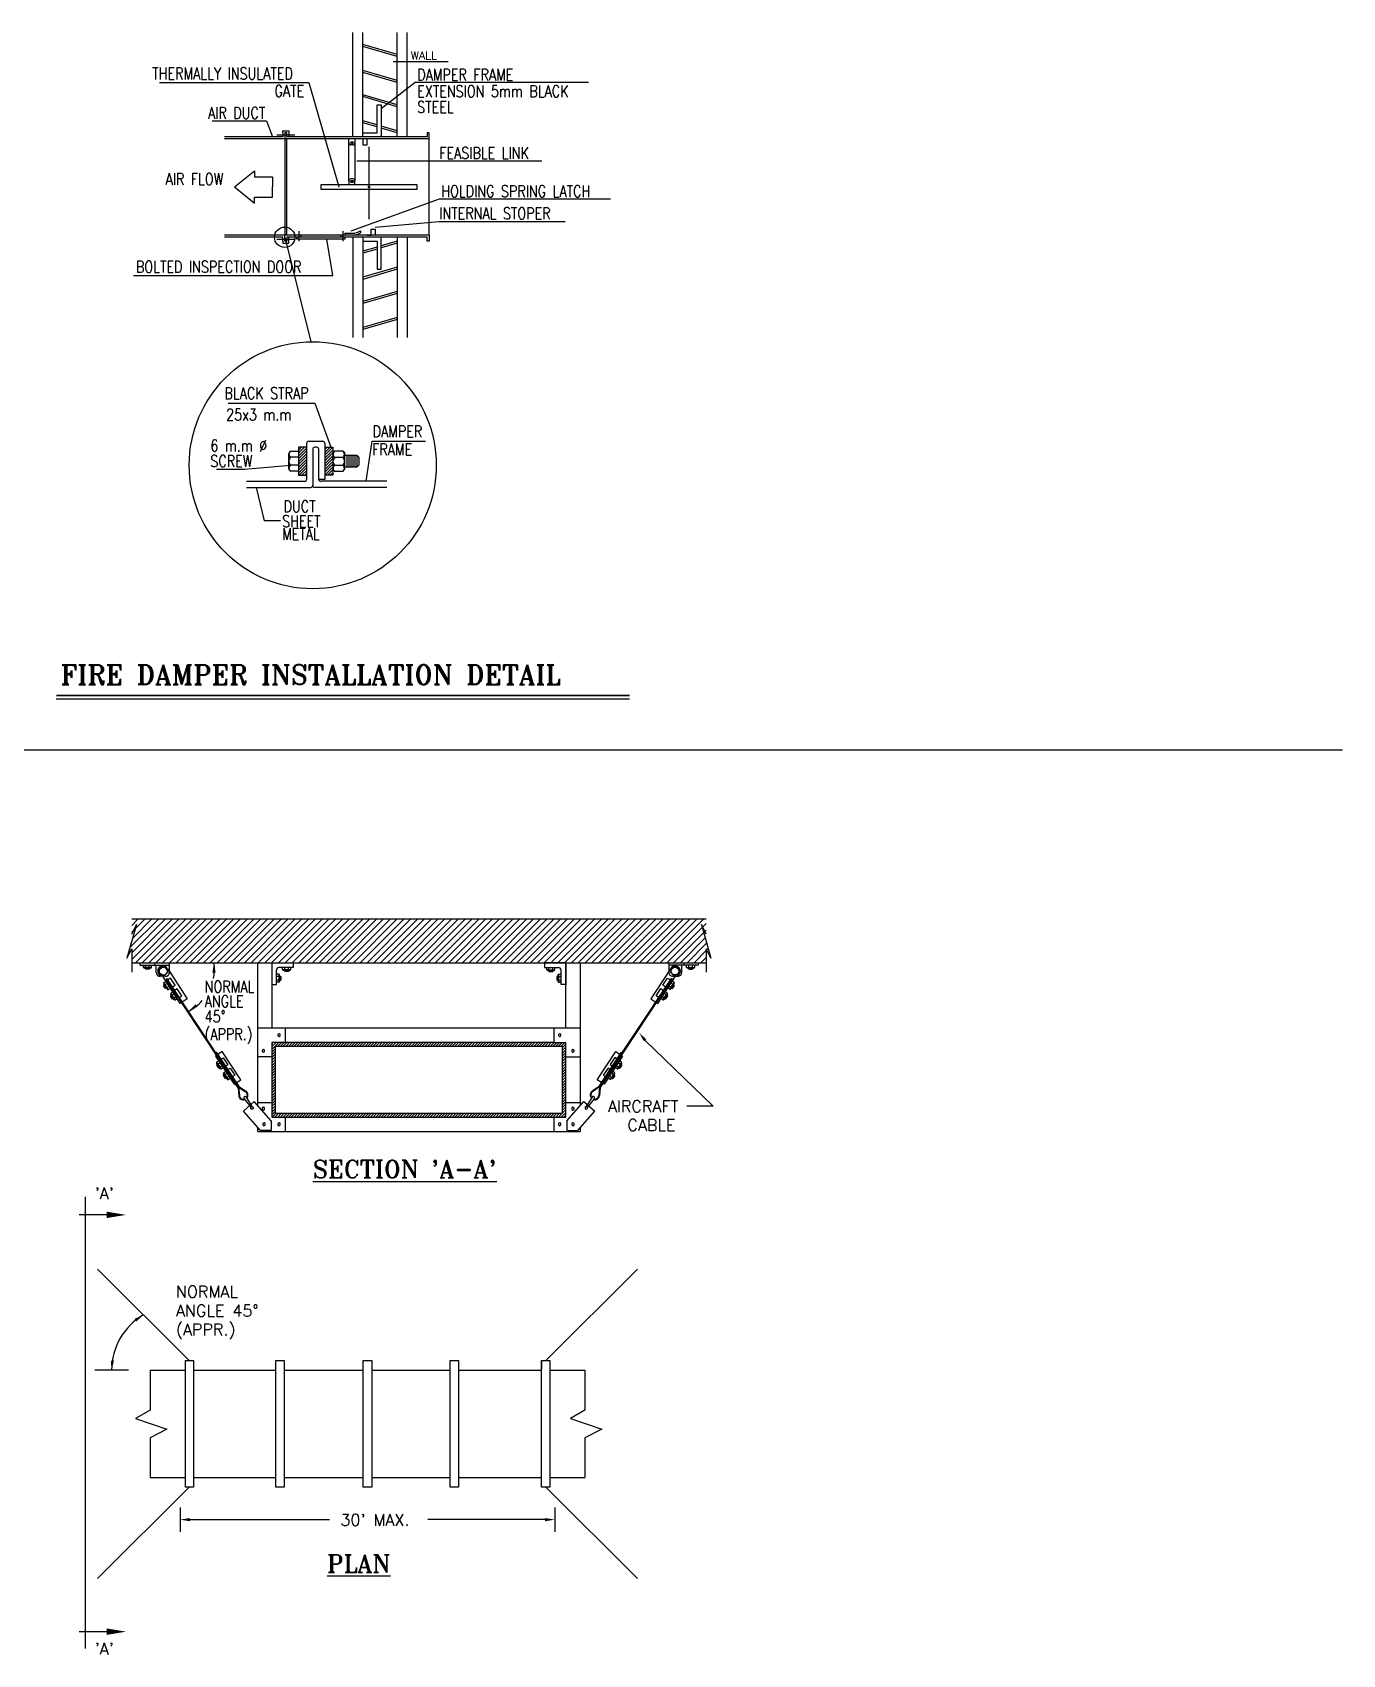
# Model space of a CAD drawing. Extents: x -251.9 to -196.2, y -340.1 to -300.7.
# Drawn here: x -213.03 to -196.2, y -322.02 to -301.19 of the extents above; entities that cross this region are included whole.
import ezdxf

# ---------------------------------------------------------------- set-up
doc = ezdxf.new("R2010")
doc.units = 0
doc.header["$LTSCALE"] = 0.5
doc.header["$MEASUREMENT"] = 0
doc.header["$PDMODE"] = 3
doc.layers.get('0').update_dxf_attribs({"color": 4, "linetype": 'CONTINUOUS'})
doc.layers.get('DEFPOINTS').update_dxf_attribs({"linetype": 'CONTINUOUS'})
for name, color, linetype in [('1', 3, 'CONTINUOUS'), ('2', 2, 'CONTINUOUS'), ('3', 3, 'CONTINUOUS'), ('4', 3, 'CONTINUOUS'), ('ELV', 3, 'CONTINUOUS'), ('HATCH', 11, 'CONTINUOUS'), ('LA-1', 2, 'CONTINUOUS'), ('LA-3', 3, 'CONTINUOUS'), ('LA-4', 10, 'CONTINUOUS'), ('LINE', 3, 'CONTINUOUS'), ('Nut', 2, 'CONTINUOUS'), ('TEXT', 2, 'CONTINUOUS'), ('TEXT1', 6, 'CONTINUOUS')]:
    doc.layers.add(name, color=color, linetype=linetype)
doc.styles.add('ROMANS', font='romans', dxfattribs={"width": 0.6})
doc.styles.add('ROMANT', font='romant.shx', dxfattribs={"width": 0.8})

# ---------------------------------------------------------------- blocks, each defined once
blk = doc.blocks.new('*X7')
at = {"color": 0}
for p, q in [((13.766, 20.801), (13.855, 20.891)), ((13.766, 20.837), (13.82, 20.891)), ((13.766, 20.872), (13.784, 20.891)), ((13.843, 20.844), (13.89, 20.891)), ((13.879, 20.844), (13.926, 20.891)), ((13.914, 20.844), (13.961, 20.891)), ((13.949, 20.844), (13.996, 20.891)), ((13.985, 20.844), (14.032, 20.891)), ((14.02, 20.844), (14.067, 20.891)), ((14.056, 20.844), (14.102, 20.891)), ((14.091, 20.844), (14.138, 20.891)), ((14.126, 20.844), (14.173, 20.891)), ((14.162, 20.844), (14.208, 20.891)), ((14.197, 20.844), (14.244, 20.891)), ((14.232, 20.844), (14.279, 20.891)), ((14.268, 20.844), (14.315, 20.891)), ((14.303, 20.844), (14.35, 20.891)), ((14.338, 20.844), (14.385, 20.891)), ((14.374, 20.844), (14.421, 20.891)), ((14.409, 20.844), (14.456, 20.891)), ((14.444, 20.844), (14.491, 20.891)), ((14.48, 20.844), (14.527, 20.891)), ((14.515, 20.844), (14.562, 20.891)), ((14.55, 20.844), (14.597, 20.891)), ((14.586, 20.844), (14.633, 20.891)), ((14.621, 20.844), (14.668, 20.891)), ((14.657, 20.844), (14.703, 20.891)), ((14.692, 20.844), (14.739, 20.891)), ((14.727, 20.844), (14.774, 20.891)), ((14.763, 20.844), (14.81, 20.891)), ((14.798, 20.844), (14.845, 20.891)), ((14.833, 20.844), (14.88, 20.891)), ((14.869, 20.844), (14.916, 20.891)), ((14.904, 20.844), (14.951, 20.891)), ((14.939, 20.844), (14.986, 20.891)), ((14.975, 20.844), (15.022, 20.891)), ((15.01, 20.844), (15.057, 20.891)), ((15.045, 20.844), (15.092, 20.891)), ((15.081, 20.844), (15.128, 20.891)), ((15.116, 20.844), (15.163, 20.891)), ((15.152, 20.844), (15.198, 20.891)), ((15.187, 20.844), (15.234, 20.891)), ((15.222, 20.844), (15.269, 20.891)), ((15.258, 20.844), (15.304, 20.891)), ((15.293, 20.844), (15.34, 20.891)), ((15.328, 20.844), (15.375, 20.891)), ((15.364, 20.844), (15.411, 20.891)), ((15.399, 20.844), (15.446, 20.891)), ((15.434, 20.844), (15.481, 20.891)), ((15.47, 20.844), (15.517, 20.891)), ((15.505, 20.844), (15.552, 20.891)), ((15.54, 20.844), (15.587, 20.891)), ((15.576, 20.844), (15.623, 20.891)), ((15.611, 20.844), (15.658, 20.891)), ((15.647, 20.844), (15.693, 20.891)), ((15.682, 20.844), (15.729, 20.891)), ((15.717, 20.844), (15.764, 20.891)), ((15.753, 20.844), (15.799, 20.891)), ((15.788, 20.844), (15.835, 20.891)), ((15.823, 20.844), (15.87, 20.891)), ((15.859, 20.844), (15.906, 20.891)), ((15.894, 20.844), (15.941, 20.891)), ((15.929, 20.844), (15.976, 20.891)), ((15.965, 20.844), (16.012, 20.891)), ((16, 20.844), (16.047, 20.891)), ((16.035, 20.844), (16.082, 20.891)), ((16.071, 20.844), (16.118, 20.891)), ((16.106, 20.844), (16.153, 20.891)), ((16.141, 20.844), (16.188, 20.891)), ((16.177, 20.844), (16.224, 20.891)), ((16.212, 20.844), (16.259, 20.891)), ((16.248, 20.844), (16.294, 20.891)), ((16.283, 20.844), (16.33, 20.891)), ((16.318, 20.844), (16.365, 20.891)), ((16.354, 20.844), (16.4, 20.891)), ((16.389, 20.844), (16.436, 20.891)), ((16.424, 20.844), (16.471, 20.891)), ((16.46, 20.844), (16.507, 20.891)), ((16.495, 20.844), (16.542, 20.891)), ((16.53, 20.844), (16.577, 20.891)), ((16.566, 20.844), (16.613, 20.891)), ((16.601, 20.844), (16.648, 20.891)), ((16.636, 20.844), (16.683, 20.891)), ((16.672, 20.844), (16.719, 20.891)), ((16.707, 20.844), (16.754, 20.891)), ((16.743, 20.844), (16.789, 20.891)), ((16.778, 20.844), (16.825, 20.891)), ((16.813, 20.844), (16.86, 20.891)), ((16.849, 20.844), (16.895, 20.891)), ((16.884, 20.844), (16.931, 20.891)), ((16.919, 20.844), (16.966, 20.891)), ((16.955, 20.844), (17.002, 20.891)), ((16.99, 20.844), (17.037, 20.891)), ((17.025, 20.844), (17.072, 20.891)), ((17.061, 20.844), (17.108, 20.891)), ((17.096, 20.844), (17.143, 20.891)), ((17.131, 20.844), (17.178, 20.891)), ((17.167, 20.844), (17.214, 20.891)), ((17.202, 20.844), (17.249, 20.891)), ((17.238, 20.844), (17.284, 20.891)), ((17.273, 20.844), (17.32, 20.891)), ((17.308, 20.844), (17.355, 20.891)), ((17.344, 20.844), (17.39, 20.891)), ((17.379, 20.844), (17.426, 20.891)), ((17.414, 20.844), (17.461, 20.891)), ((17.45, 20.844), (17.497, 20.891)), ((17.485, 20.844), (17.532, 20.891)), ((17.52, 20.844), (17.567, 20.891)), ((17.531, 20.819), (17.578, 20.866)), ((17.531, 20.784), (17.578, 20.831)), ((13.766, 20.766), (13.812, 20.813)), ((13.766, 20.731), (13.812, 20.778)), ((13.766, 20.695), (13.812, 20.742)), ((13.766, 20.66), (13.812, 20.707)), ((13.766, 20.625), (13.812, 20.671)), ((13.766, 20.589), (13.812, 20.636)), ((17.531, 20.749), (17.578, 20.795)), ((17.531, 20.713), (17.578, 20.76)), ((17.531, 20.678), (17.578, 20.725)), ((17.531, 20.643), (17.578, 20.689)), ((17.531, 20.607), (17.578, 20.654)), ((13.766, 20.554), (13.812, 20.601)), ((13.766, 20.518), (13.812, 20.565)), ((13.766, 20.483), (13.812, 20.53)), ((13.766, 20.448), (13.812, 20.495)), ((13.766, 20.412), (13.812, 20.459)), ((13.766, 20.377), (13.812, 20.424)), ((17.531, 20.572), (17.578, 20.619)), ((17.531, 20.536), (17.578, 20.583)), ((17.531, 20.501), (17.578, 20.548)), ((17.531, 20.466), (17.578, 20.513)), ((17.531, 20.43), (17.578, 20.477)), ((17.531, 20.395), (17.578, 20.442)), ((13.766, 20.342), (13.812, 20.389)), ((13.766, 20.306), (13.812, 20.353)), ((13.766, 20.271), (13.812, 20.318)), ((13.766, 20.236), (13.812, 20.283)), ((13.766, 20.2), (13.812, 20.247)), ((13.766, 20.165), (13.812, 20.212)), ((17.531, 20.36), (17.578, 20.407)), ((17.531, 20.324), (17.578, 20.371)), ((17.531, 20.289), (17.578, 20.336)), ((17.531, 20.254), (17.578, 20.3)), ((17.531, 20.218), (17.578, 20.265)), ((17.531, 20.183), (17.578, 20.23)), ((13.766, 20.13), (13.812, 20.176)), ((13.766, 20.094), (13.812, 20.141)), ((13.766, 20.059), (13.812, 20.106)), ((13.766, 20.024), (13.812, 20.07)), ((13.766, 19.988), (13.812, 20.035)), ((13.766, 19.953), (13.812, 20)), ((17.531, 20.148), (17.578, 20.194)), ((17.531, 20.112), (17.578, 20.159)), ((17.531, 20.077), (17.578, 20.124)), ((17.531, 20.041), (17.578, 20.088)), ((17.531, 20.006), (17.578, 20.053)), ((17.531, 19.971), (17.578, 20.018)), ((13.77, 19.922), (13.817, 19.969)), ((13.805, 19.922), (13.852, 19.969)), ((13.841, 19.922), (13.888, 19.969)), ((13.876, 19.922), (13.923, 19.969)), ((13.911, 19.922), (13.958, 19.969)), ((13.947, 19.922), (13.994, 19.969)), ((13.982, 19.922), (14.029, 19.969)), ((14.018, 19.922), (14.064, 19.969)), ((14.053, 19.922), (14.1, 19.969)), ((14.088, 19.922), (14.135, 19.969)), ((14.124, 19.922), (14.17, 19.969)), ((14.159, 19.922), (14.206, 19.969)), ((14.194, 19.922), (14.241, 19.969)), ((14.23, 19.922), (14.277, 19.969)), ((14.265, 19.922), (14.312, 19.969)), ((14.3, 19.922), (14.347, 19.969)), ((14.336, 19.922), (14.383, 19.969)), ((14.371, 19.922), (14.418, 19.969)), ((14.406, 19.922), (14.453, 19.969)), ((14.442, 19.922), (14.489, 19.969)), ((14.477, 19.922), (14.524, 19.969)), ((14.513, 19.922), (14.559, 19.969)), ((14.548, 19.922), (14.595, 19.969)), ((14.583, 19.922), (14.63, 19.969)), ((14.619, 19.922), (14.665, 19.969)), ((14.654, 19.922), (14.701, 19.969)), ((14.689, 19.922), (14.736, 19.969)), ((14.725, 19.922), (14.772, 19.969)), ((14.76, 19.922), (14.807, 19.969)), ((14.795, 19.922), (14.842, 19.969)), ((14.831, 19.922), (14.878, 19.969)), ((14.866, 19.922), (14.913, 19.969)), ((14.901, 19.922), (14.948, 19.969)), ((14.937, 19.922), (14.984, 19.969)), ((14.972, 19.922), (15.019, 19.969)), ((15.007, 19.922), (15.054, 19.969)), ((15.043, 19.922), (15.09, 19.969)), ((15.078, 19.922), (15.125, 19.969)), ((15.114, 19.922), (15.16, 19.969)), ((15.149, 19.922), (15.196, 19.969)), ((15.184, 19.922), (15.231, 19.969)), ((15.22, 19.922), (15.266, 19.969)), ((15.255, 19.922), (15.302, 19.969)), ((15.29, 19.922), (15.337, 19.969)), ((15.326, 19.922), (15.373, 19.969)), ((15.361, 19.922), (15.408, 19.969)), ((15.396, 19.922), (15.443, 19.969)), ((15.432, 19.922), (15.479, 19.969)), ((15.467, 19.922), (15.514, 19.969)), ((15.502, 19.922), (15.549, 19.969)), ((15.538, 19.922), (15.585, 19.969)), ((15.573, 19.922), (15.62, 19.969)), ((15.609, 19.922), (15.655, 19.969)), ((15.644, 19.922), (15.691, 19.969)), ((15.679, 19.922), (15.726, 19.969)), ((15.715, 19.922), (15.761, 19.969)), ((15.75, 19.922), (15.797, 19.969)), ((15.785, 19.922), (15.832, 19.969)), ((15.821, 19.922), (15.868, 19.969)), ((15.856, 19.922), (15.903, 19.969)), ((15.891, 19.922), (15.938, 19.969)), ((15.927, 19.922), (15.974, 19.969)), ((15.962, 19.922), (16.009, 19.969)), ((15.997, 19.922), (16.044, 19.969)), ((16.033, 19.922), (16.08, 19.969)), ((16.068, 19.922), (16.115, 19.969)), ((16.103, 19.922), (16.15, 19.969)), ((16.139, 19.922), (16.186, 19.969)), ((16.174, 19.922), (16.221, 19.969)), ((16.21, 19.922), (16.256, 19.969)), ((16.245, 19.922), (16.292, 19.969)), ((16.28, 19.922), (16.327, 19.969)), ((16.316, 19.922), (16.363, 19.969)), ((16.351, 19.922), (16.398, 19.969)), ((16.386, 19.922), (16.433, 19.969)), ((16.422, 19.922), (16.469, 19.969)), ((16.457, 19.922), (16.504, 19.969)), ((16.492, 19.922), (16.539, 19.969)), ((16.528, 19.922), (16.575, 19.969)), ((16.563, 19.922), (16.61, 19.969)), ((16.598, 19.922), (16.645, 19.969)), ((16.634, 19.922), (16.681, 19.969)), ((16.669, 19.922), (16.716, 19.969)), ((16.705, 19.922), (16.751, 19.969)), ((16.74, 19.922), (16.787, 19.969)), ((16.775, 19.922), (16.822, 19.969)), ((16.811, 19.922), (16.857, 19.969)), ((16.846, 19.922), (16.893, 19.969)), ((16.881, 19.922), (16.928, 19.969)), ((16.917, 19.922), (16.964, 19.969)), ((16.952, 19.922), (16.999, 19.969)), ((16.987, 19.922), (17.034, 19.969)), ((17.023, 19.922), (17.07, 19.969)), ((17.058, 19.922), (17.105, 19.969)), ((17.093, 19.922), (17.14, 19.969)), ((17.129, 19.922), (17.176, 19.969)), ((17.164, 19.922), (17.211, 19.969)), ((17.2, 19.922), (17.246, 19.969)), ((17.235, 19.922), (17.282, 19.969)), ((17.27, 19.922), (17.317, 19.969)), ((17.306, 19.922), (17.352, 19.969)), ((17.341, 19.922), (17.388, 19.969)), ((17.376, 19.922), (17.423, 19.969)), ((17.412, 19.922), (17.459, 19.969)), ((17.447, 19.922), (17.494, 19.969)), ((17.482, 19.922), (17.529, 19.969)), ((17.518, 19.922), (17.578, 19.982)), ((17.553, 19.922), (17.578, 19.947))]:
    blk.add_line(p, q, dxfattribs=at)
blk = doc.blocks.new('*X6')
at = {"color": 0}
for p, q in [((169, 142.13), (171.87, 145)), ((169, 143.54), (170.46, 145)), ((169, 144.96), (169.04, 145)), ((169, 140.72), (173, 144.72)), ((169, 139.3), (173, 143.3)), ((169, 137.89), (173, 141.89)), ((169, 136.47), (173, 140.47)), ((169, 135.06), (173, 139.06)), ((169, 133.64), (173, 137.64)), ((182, 143.82), (183.18, 145)), ((182, 142.4), (184.6, 145)), ((182, 140.99), (186, 144.99)), ((182, 139.57), (186, 143.57)), ((182, 138.16), (186, 142.16)), ((182, 136.75), (186, 140.75)), ((182, 135.33), (186, 139.33)), ((182, 133.92), (186, 137.92)), ((169, 132.23), (173, 136.23)), ((169.18, 131), (173, 134.82)), ((170.6, 131), (173, 133.4)), ((172.01, 131), (173, 131.99)), ((182, 132.5), (186, 136.5)), ((182, 131.09), (186, 135.09)), ((183.33, 131), (186, 133.67)), ((184.74, 131), (186, 132.26))]:
    blk.add_line(p, q, dxfattribs=at)

msp = doc.modelspace()

# ---------------------------------------------------------------- linework, layer by layer
at = {"layer": '1'}
for p, q in [((-211.691, -312.645), (-211.814, -313.078)), ((-211.753, -312.769), (-211.691, -312.645)), ((-204.377, -312.769), (-204.438, -312.645)), ((-204.438, -312.645), (-204.315, -313.078)), ((-211.814, -313.078), (-211.753, -312.954)), ((-211.753, -312.954), (-211.753, -313.255)), ((-204.377, -312.954), (-204.377, -313.255)), ((-204.315, -313.078), (-204.377, -312.954)), ((-211.647, -313.136), (-211.647, -313.167)), ((-211.647, -313.167), (-211.27, -313.167)), ((-211.603, -313.195), (-211.603, -313.167)), ((-211.499, -313.195), (-211.603, -313.195)), ((-211.513, -313.205), (-211.589, -313.205)), ((-211.575, -313.195), (-211.575, -313.167)), ((-211.575, -313.206), (-211.575, -313.219)), ((-211.528, -313.219), (-211.575, -313.219)), ((-211.528, -313.195), (-211.528, -313.167)), ((-211.528, -313.206), (-211.528, -313.219)), ((-211.499, -313.195), (-211.499, -313.167)), ((-211.462, -313.136), (-211.462, -313.167)), ((-211.437, -313.26), (-211.437, -313.167)), ((-211.365, -313.185), (-211.407, -313.23)), ((-211.387, -313.289), (-211.407, -313.231)), ((-211.365, -313.185), (-211.31, -313.197)), ((-211.31, -313.197), (-211.29, -313.255)), ((-211.291, -313.215), (-211.041, -313.6)), ((-211.27, -313.136), (-211.27, -313.26)), ((-209.953, -313.135), (-209.68, -313.135)), ((-209.894, -313.414), (-209.894, -313.228)), ((-209.68, -313.197), (-209.863, -313.197)), ((-209.815, -313.225), (-209.815, -313.197)), ((-209.711, -313.225), (-209.815, -313.225)), ((-209.725, -313.235), (-209.801, -313.235)), ((-209.787, -313.225), (-209.787, -313.197)), ((-209.787, -313.236), (-209.787, -313.249)), ((-209.739, -313.249), (-209.787, -313.249)), ((-209.739, -313.225), (-209.739, -313.197)), ((-209.739, -313.236), (-209.739, -313.249)), ((-209.711, -313.225), (-209.711, -313.197)), ((-209.68, -313.135), (-209.68, -313.197)), ((-211.387, -313.289), (-211.332, -313.301)), ((-211.319, -313.309), (-211.387, -313.309)), ((-211.129, -313.657), (-211.355, -313.308)), ((-211.332, -313.419), (-211.344, -313.427)), ((-211.318, -313.467), (-211.344, -313.427)), ((-211.339, -313.39), (-211.313, -313.373)), ((-211.283, -313.478), (-211.339, -313.39)), ((-211.298, -313.471), (-211.339, -313.407)), ((-211.332, -313.301), (-211.29, -313.256)), ((-211.324, -313.414), (-211.297, -313.397)), ((-211.304, -313.339), (-211.312, -313.344)), ((-211.298, -313.454), (-211.272, -313.437)), ((-211.284, -313.388), (-211.296, -313.396)), ((-211.254, -313.333), (-211.292, -313.357)), ((-211.258, -313.428), (-211.27, -313.436)), ((-211.195, -313.424), (-211.254, -313.333)), ((-211.232, -313.448), (-211.195, -313.424)), ((-209.953, -313.414), (-209.894, -313.414)), ((-209.863, -313.282), (-209.892, -313.282)), ((-209.863, -313.31), (-209.892, -313.31)), ((-209.863, -313.357), (-209.892, -313.357)), ((-209.863, -313.386), (-209.892, -313.386)), ((-209.863, -313.282), (-209.863, -313.386)), ((-209.854, -313.296), (-209.854, -313.372)), ((-209.853, -313.31), (-209.84, -313.31)), ((-209.853, -313.357), (-209.84, -313.357)), ((-209.84, -313.31), (-209.84, -313.357)), ((-211.306, -313.459), (-211.318, -313.467)), ((-211.283, -313.478), (-211.256, -313.46)), ((-211.244, -313.554), (-211.256, -313.562)), ((-211.23, -313.602), (-211.256, -313.562)), ((-211.252, -313.525), (-211.225, -313.508)), ((-211.195, -313.613), (-211.252, -313.525)), ((-211.211, -313.606), (-211.252, -313.542)), ((-211.236, -313.549), (-211.21, -313.532)), ((-211.218, -313.594), (-211.23, -313.602)), ((-211.21, -313.589), (-211.184, -313.572)), ((-211.194, -313.522), (-211.208, -313.531)), ((-211.167, -313.468), (-211.203, -313.491)), ((-211.195, -313.613), (-211.169, -313.595)), ((-211.171, -313.563), (-211.183, -313.571)), ((-211.108, -313.559), (-211.167, -313.468)), ((-211.143, -313.582), (-211.108, -313.559)), ((-211.041, -313.6), (-211.129, -313.657)), ((-210.59, -314.276), (-210.677, -314.334)), ((-210.671, -314.291), (-210.663, -314.285)), ((-210.351, -314.638), (-210.59, -314.276)), ((-210.677, -314.334), (-210.437, -314.695)), ((-210.654, -314.441), (-210.666, -314.449)), ((-210.666, -314.449), (-210.64, -314.489)), ((-210.662, -314.412), (-210.636, -314.395)), ((-210.662, -314.412), (-210.605, -314.499)), ((-210.662, -314.429), (-210.621, -314.493)), ((-210.647, -314.436), (-210.62, -314.419)), ((-210.628, -314.481), (-210.64, -314.489)), ((-210.62, -314.476), (-210.594, -314.458)), ((-210.607, -314.41), (-210.619, -314.418)), ((-210.606, -314.372), (-210.578, -314.354)), ((-210.605, -314.499), (-210.579, -314.482)), ((-210.581, -314.449), (-210.593, -314.457)), ((-210.578, -314.354), (-210.518, -314.445)), ((-210.518, -314.445), (-210.546, -314.463)), ((-210.517, -314.506), (-210.489, -314.488)), ((-210.489, -314.488), (-210.429, -314.579)), ((-210.566, -314.575), (-210.578, -314.583)), ((-210.578, -314.583), (-210.551, -314.623)), ((-210.574, -314.564), (-210.532, -314.627)), ((-210.573, -314.547), (-210.547, -314.529)), ((-210.573, -314.547), (-210.516, -314.633)), ((-210.558, -314.57), (-210.532, -314.553)), ((-210.54, -314.615), (-210.551, -314.623)), ((-210.532, -314.61), (-210.505, -314.592)), ((-210.518, -314.544), (-210.53, -314.552)), ((-210.516, -314.633), (-210.49, -314.616)), ((-210.492, -314.584), (-210.504, -314.591)), ((-210.429, -314.579), (-210.457, -314.597)), ((-210.437, -314.695), (-210.351, -314.638))]:
    msp.add_line(p, q, dxfattribs=at)
at = {"layer": '1', "color": 3}
for p, q in [((-210.387, -314.74), (-211.312, -313.344)), ((-210.38, -314.731), (-211.303, -313.338)), ((-205.745, -314.73), (-204.823, -313.337)), ((-205.739, -314.739), (-204.814, -313.343)), ((-210.37, -314.729), (-210.663, -314.285))]:
    msp.add_line(p, q, dxfattribs=at)
at = {"layer": '1'}
msp.add_circle((-211.348, -313.243), 0.0497, dxfattribs=at)
for centre, radius, start, end in [((-211.589, -313.189), 0.0154, 202.6199, 337.3801), ((-211.551, -313.17), 0.0343, 226.3972, 313.6028), ((-211.513, -313.189), 0.0154, 202.6199, 337.3801), ((-211.352, -313.242), 0.0663, 23.8452, 267.2177), ((-209.863, -313.228), 0.0309, 90, 180), ((-209.801, -313.219), 0.0154, 202.6199, 337.3801), ((-209.763, -313.2), 0.0343, 226.3972, 313.6028), ((-209.725, -313.219), 0.0154, 202.6199, 337.3801), ((-211.387, -313.26), 0.0495, 180, 270), ((-211.326, -313.399), 0.0154, 145.5724, 280.3327), ((-211.29, -313.42), 0.0343, 169.3497, 256.5554), ((-211.319, -313.26), 0.0495, 270, 0), ((-211.285, -313.462), 0.0154, 145.5724, 280.3327), ((-209.869, -313.296), 0.0154, 292.6199, 67.3801), ((-209.888, -313.334), 0.0343, 316.3972, 43.6028), ((-209.869, -313.372), 0.0154, 292.6199, 67.3801), ((-211.239, -313.534), 0.0154, 145.5724, 280.3327), ((-211.202, -313.555), 0.0343, 169.3497, 256.5554), ((-211.198, -313.597), 0.0154, 145.5724, 280.3327), ((-210.649, -314.421), 0.0154, 146.1055, 280.8657), ((-210.613, -314.442), 0.0343, 169.8828, 257.0884), ((-210.608, -314.484), 0.0154, 146.1055, 280.8657), ((-210.561, -314.555), 0.0154, 146.1055, 280.8657), ((-210.524, -314.576), 0.0343, 169.8828, 257.0884), ((-210.519, -314.618), 0.0154, 146.1055, 280.8657)]:
    msp.add_arc(centre, radius, start, end, dxfattribs=at)
at = {"layer": '2', "color": 4, "linetype": 'Continuous'}
for p, q in [((-208.396, -301.562), (-207.688, -301.562)), ((-211.394, -301.834), (-209.479, -301.834)), ((-209.479, -301.834), (-209.092, -303.174)), ((-208.113, -301.834), (-208.551, -302.169)), ((-205.887, -301.834), (-208.113, -301.834)), ((-210.718, -302.324), (-210.02, -302.324)), ((-210.02, -302.324), (-209.943, -302.53)), ((-208.86, -302.839), (-206.488, -302.839)), ((-207.804, -303.329), (-208.938, -303.741)), ((-205.606, -303.329), (-207.804, -303.329)), ((-208.628, -303.69), (-207.804, -303.617)), ((-207.804, -303.617), (-206.187, -303.617)), ((-209.17, -304.312), (-209.247, -303.844)), ((-211.729, -304.312), (-209.17, -304.312))]:
    msp.add_line(p, q, dxfattribs=at)
at = {"layer": '3'}
for p, q in [((-211.753, -312.571), (-204.377, -312.571)), ((-211.753, -313.134), (-204.377, -313.134)), ((-210.387, -314.74), (-210.378, -314.84)), ((-210.38, -314.731), (-210.291, -314.792)), ((-210.38, -314.731), (-210.37, -314.839)), ((-210.37, -314.729), (-210.286, -314.785)), ((-205.756, -314.728), (-205.84, -314.784)), ((-205.745, -314.73), (-205.835, -314.791)), ((-205.746, -314.73), (-205.755, -314.838)), ((-205.739, -314.739), (-205.748, -314.838))]:
    msp.add_line(p, q, dxfattribs=at)
for centre, radius, start, end in [((-210.319, -314.834), 0.0513, 185.1349, 283.7253), ((-210.319, -314.834), 0.0513, 320.8026, 55.8002), ((-210.319, -314.834), 0.059, 318.2253, 55.8002), ((-205.806, -314.833), 0.059, 124.1998, 221.7747), ((-205.806, -314.833), 0.0513, 124.1998, 219.1974), ((-205.806, -314.833), 0.0513, 256.2747, 354.8651)]:
    msp.add_arc(centre, radius, start, end, dxfattribs=at)
at = {"layer": '4'}
for p, q in [((-206.454, -313.135), (-206.454, -313.197)), ((-206.178, -313.135), (-206.454, -313.135)), ((-206.454, -313.197), (-206.271, -313.197)), ((-206.423, -313.225), (-206.423, -313.197)), ((-206.423, -313.225), (-206.319, -313.225)), ((-206.409, -313.235), (-206.333, -313.235)), ((-206.395, -313.225), (-206.395, -313.197)), ((-206.395, -313.236), (-206.395, -313.249)), ((-206.395, -313.249), (-206.347, -313.249)), ((-206.347, -313.225), (-206.347, -313.197)), ((-206.347, -313.236), (-206.347, -313.249)), ((-206.319, -313.225), (-206.319, -313.197)), ((-206.24, -313.414), (-206.24, -313.228)), ((-206.178, -313.135), (-206.178, -313.414)), ((-204.835, -313.214), (-205.085, -313.599)), ((-204.856, -313.134), (-204.856, -313.259)), ((-204.479, -313.166), (-204.856, -313.166)), ((-204.816, -313.196), (-204.836, -313.254)), ((-204.761, -313.184), (-204.816, -313.196)), ((-204.761, -313.184), (-204.719, -313.229)), ((-204.738, -313.288), (-204.718, -313.23)), ((-204.689, -313.259), (-204.689, -313.166)), ((-204.664, -313.134), (-204.664, -313.166)), ((-204.627, -313.194), (-204.627, -313.166)), ((-204.627, -313.194), (-204.523, -313.194)), ((-204.613, -313.203), (-204.537, -313.203)), ((-204.598, -313.194), (-204.598, -313.166)), ((-204.598, -313.204), (-204.598, -313.218)), ((-204.598, -313.218), (-204.551, -313.218)), ((-204.551, -313.194), (-204.551, -313.166)), ((-204.551, -313.204), (-204.551, -313.218)), ((-204.523, -313.194), (-204.523, -313.166)), ((-204.479, -313.134), (-204.479, -313.166)), ((-206.281, -313.31), (-206.294, -313.31)), ((-206.294, -313.31), (-206.294, -313.357)), ((-206.281, -313.357), (-206.294, -313.357)), ((-206.28, -313.296), (-206.28, -313.372)), ((-206.271, -313.282), (-206.271, -313.386)), ((-206.271, -313.282), (-206.242, -313.282)), ((-206.271, -313.31), (-206.242, -313.31)), ((-206.271, -313.357), (-206.242, -313.357)), ((-206.271, -313.386), (-206.242, -313.386)), ((-206.178, -313.414), (-206.24, -313.414)), ((-204.997, -313.656), (-204.771, -313.307)), ((-204.931, -313.423), (-204.871, -313.331)), ((-204.893, -313.447), (-204.931, -313.423)), ((-204.871, -313.331), (-204.834, -313.356)), ((-204.868, -313.427), (-204.856, -313.435)), ((-204.828, -313.453), (-204.854, -313.435)), ((-204.843, -313.476), (-204.787, -313.389)), ((-204.842, -313.387), (-204.83, -313.395)), ((-204.794, -313.3), (-204.836, -313.255)), ((-204.802, -313.413), (-204.829, -313.396)), ((-204.828, -313.47), (-204.787, -313.406)), ((-204.822, -313.338), (-204.814, -313.343)), ((-204.82, -313.458), (-204.808, -313.465)), ((-204.787, -313.389), (-204.813, -313.372)), ((-204.808, -313.465), (-204.782, -313.426)), ((-204.807, -313.308), (-204.738, -313.308)), ((-204.738, -313.288), (-204.794, -313.3)), ((-204.794, -313.418), (-204.782, -313.426)), ((-205.085, -313.599), (-204.997, -313.656)), ((-205.018, -313.558), (-204.959, -313.466)), ((-204.983, -313.581), (-205.018, -313.558)), ((-204.959, -313.466), (-204.923, -313.49)), ((-204.931, -313.611), (-204.957, -313.594)), ((-204.955, -313.562), (-204.943, -313.57)), ((-204.915, -313.588), (-204.942, -313.57)), ((-204.932, -313.521), (-204.918, -313.53)), ((-204.931, -313.611), (-204.874, -313.524)), ((-204.89, -313.548), (-204.916, -313.531)), ((-204.915, -313.605), (-204.874, -313.541)), ((-204.908, -313.593), (-204.896, -313.6)), ((-204.874, -313.524), (-204.901, -313.507)), ((-204.896, -313.6), (-204.87, -313.561)), ((-204.882, -313.553), (-204.87, -313.561)), ((-204.843, -313.476), (-204.87, -313.459)), ((-205.775, -314.637), (-205.536, -314.275)), ((-205.756, -314.728), (-205.463, -314.284)), ((-205.536, -314.275), (-205.449, -314.333)), ((-205.454, -314.29), (-205.463, -314.284)), ((-205.636, -314.487), (-205.697, -314.578)), ((-205.449, -314.333), (-205.688, -314.694)), ((-205.609, -314.505), (-205.636, -314.487)), ((-205.548, -314.353), (-205.608, -314.443)), ((-205.608, -314.443), (-205.58, -314.462)), ((-205.52, -314.371), (-205.548, -314.353)), ((-205.521, -314.498), (-205.547, -314.481)), ((-205.545, -314.448), (-205.533, -314.456)), ((-205.505, -314.474), (-205.532, -314.457)), ((-205.464, -314.411), (-205.521, -314.498)), ((-205.519, -314.409), (-205.507, -314.417)), ((-205.479, -314.435), (-205.506, -314.418)), ((-205.464, -314.428), (-205.505, -314.491)), ((-205.498, -314.48), (-205.486, -314.487)), ((-205.464, -314.411), (-205.49, -314.394)), ((-205.46, -314.448), (-205.486, -314.487)), ((-205.471, -314.44), (-205.46, -314.448)), ((-205.688, -314.694), (-205.775, -314.637)), ((-205.697, -314.578), (-205.669, -314.596)), ((-205.61, -314.632), (-205.636, -314.615)), ((-205.634, -314.582), (-205.622, -314.59)), ((-205.594, -314.609), (-205.62, -314.591)), ((-205.552, -314.545), (-205.61, -314.632)), ((-205.608, -314.543), (-205.596, -314.551)), ((-205.568, -314.569), (-205.594, -314.552)), ((-205.552, -314.562), (-205.594, -314.626)), ((-205.586, -314.614), (-205.574, -314.622)), ((-205.552, -314.545), (-205.579, -314.528)), ((-205.548, -314.582), (-205.574, -314.622)), ((-205.56, -314.574), (-205.548, -314.582))]:
    msp.add_line(p, q, dxfattribs=at)
msp.add_circle((-204.777, -313.242), 0.0497, dxfattribs=at)
for centre, radius, start, end in [((-206.409, -313.219), 0.0154, 202.6199, 337.3801), ((-206.371, -313.2), 0.0343, 226.3972, 313.6028), ((-206.333, -313.219), 0.0154, 202.6199, 337.3801), ((-206.271, -313.228), 0.0309, 0, 90), ((-204.774, -313.241), 0.0663, 272.7823, 156.1548), ((-204.613, -313.188), 0.0154, 202.6199, 337.3801), ((-204.575, -313.169), 0.0343, 226.3972, 313.6028), ((-204.537, -313.188), 0.0154, 202.6199, 337.3801), ((-206.265, -313.296), 0.0154, 112.6199, 247.3801), ((-206.246, -313.334), 0.0343, 136.3972, 223.6028), ((-206.265, -313.372), 0.0154, 112.6199, 247.3801), ((-204.807, -313.259), 0.0495, 180, 270), ((-204.841, -313.461), 0.0154, 259.6673, 34.4276), ((-204.836, -313.419), 0.0343, 283.4446, 10.6503), ((-204.799, -313.398), 0.0154, 259.6673, 34.4276), ((-204.738, -313.259), 0.0495, 270, 0), ((-204.928, -313.596), 0.0154, 259.6673, 34.4276), ((-204.923, -313.554), 0.0343, 283.4446, 10.6503), ((-204.887, -313.533), 0.0154, 259.6673, 34.4276), ((-205.518, -314.483), 0.0154, 259.1343, 33.8945), ((-205.513, -314.441), 0.0343, 282.9116, 10.1172), ((-205.476, -314.42), 0.0154, 259.1343, 33.8945), ((-205.607, -314.617), 0.0154, 259.1343, 33.8945), ((-205.602, -314.575), 0.0343, 282.9116, 10.1172), ((-205.565, -314.554), 0.0154, 259.1343, 33.8945)]:
    msp.add_arc(centre, radius, start, end, dxfattribs=at)
at = {"layer": 'DEFPOINTS', "color": 0, "linetype": 'ByBlock'}
for p in [(-211.625, -313.14), (-211.625, -313.14), (-211.497, -313.14), (-211.497, -313.14)]:
    msp.add_point(p, dxfattribs=at)
at = {"layer": 'ELV'}
for p, q in [((-208.912, -302.53), (-208.912, -301.19)), ((-208.783, -302.53), (-208.783, -301.19)), ((-208.345, -301.473), (-208.783, -301.344)), ((-208.345, -301.499), (-208.783, -301.37)), ((-208.345, -302.53), (-208.345, -301.19)), ((-208.216, -302.53), (-208.216, -301.19)), ((-208.345, -301.808), (-208.783, -301.679)), ((-208.345, -301.834), (-208.783, -301.705)), ((-208.345, -302.118), (-208.783, -301.989)), ((-208.345, -302.143), (-208.783, -302.014)), ((-208.603, -302.118), (-208.551, -302.118)), ((-208.603, -302.478), (-208.603, -302.118)), ((-208.551, -302.118), (-208.551, -302.53)), ((-208.603, -302.377), (-208.783, -302.324)), ((-208.603, -302.403), (-208.783, -302.35)), ((-208.345, -302.453), (-208.551, -302.392)), ((-208.345, -302.478), (-208.551, -302.418)), ((-209.814, -302.53), (-210.561, -302.53)), ((-207.933, -302.556), (-210.561, -302.556)), ((-209.891, -302.504), (-209.659, -302.504)), ((-209.814, -302.453), (-209.737, -302.453)), ((-209.814, -302.478), (-209.814, -302.453)), ((-209.814, -302.478), (-209.814, -302.53)), ((-209.762, -302.478), (-209.788, -302.478)), ((-209.788, -302.478), (-209.788, -302.556)), ((-209.788, -302.556), (-209.788, -303.793)), ((-209.762, -302.53), (-209.762, -302.478)), ((-207.958, -302.53), (-209.762, -302.53)), ((-209.762, -303.793), (-209.762, -302.556)), ((-209.737, -302.453), (-209.737, -302.53)), ((-208.963, -302.607), (-208.963, -302.556)), ((-208.963, -303.097), (-208.963, -302.581)), ((-208.886, -302.556), (-208.886, -302.607)), ((-208.886, -302.607), (-208.886, -303.097)), ((-208.783, -302.478), (-208.603, -302.478)), ((-208.783, -302.556), (-208.783, -302.633)), ((-208.731, -302.633), (-208.731, -302.556)), ((-207.958, -302.478), (-207.958, -302.53)), ((-207.933, -302.478), (-207.958, -302.478)), ((-207.933, -302.556), (-207.933, -302.478)), ((-207.933, -303.793), (-207.933, -302.556)), ((-208.912, -302.633), (-208.938, -302.633)), ((-208.783, -302.633), (-208.731, -302.633)), ((-208.706, -302.659), (-208.706, -303.587)), ((-210.433, -303.174), (-210.175, -302.968)), ((-210.175, -302.968), (-210.175, -303.045)), ((-210.433, -303.174), (-210.175, -303.38)), ((-210.175, -303.045), (-209.943, -303.045)), ((-209.943, -303.045), (-209.943, -303.174)), ((-209.943, -303.303), (-209.943, -303.174)), ((-208.087, -303.148), (-209.324, -303.148)), ((-209.324, -303.148), (-209.324, -303.2)), ((-209.324, -303.2), (-208.087, -303.2)), ((-208.963, -303.097), (-208.963, -303.148)), ((-208.912, -303.071), (-208.938, -303.071)), ((-208.886, -303.148), (-208.886, -303.097)), ((-208.087, -303.2), (-208.087, -303.148)), ((-210.175, -303.303), (-209.943, -303.303)), ((-210.175, -303.38), (-210.175, -303.303)), ((-207.933, -303.793), (-210.561, -303.793)), ((-209.814, -303.819), (-210.561, -303.819)), ((-209.891, -303.844), (-209.659, -303.844)), ((-209.814, -303.87), (-209.814, -303.819)), ((-209.814, -303.87), (-209.814, -303.896)), ((-209.788, -303.87), (-209.788, -303.793)), ((-209.762, -303.87), (-209.788, -303.87)), ((-207.958, -303.819), (-209.762, -303.819)), ((-209.762, -303.819), (-209.762, -303.87)), ((-209.737, -303.896), (-209.737, -303.819)), ((-209.634, -303.844), (-209.634, -303.819)), ((-209.015, -303.844), (-209.634, -303.844)), ((-209.608, -303.741), (-209.608, -303.87)), ((-209.067, -303.793), (-209.067, -303.819)), ((-209.041, -303.741), (-209.041, -303.87)), ((-209.015, -303.767), (-208.886, -303.767)), ((-209.015, -303.767), (-209.015, -303.793)), ((-209.015, -303.819), (-209.015, -303.844)), ((-208.912, -303.819), (-208.912, -305.107)), ((-208.814, -303.739), (-208.814, -303.763)), ((-208.783, -303.819), (-208.783, -305.107)), ((-208.783, -303.87), (-208.603, -303.87)), ((-208.731, -303.793), (-208.68, -303.793)), ((-208.68, -303.793), (-208.68, -303.715)), ((-208.68, -303.715), (-208.628, -303.715)), ((-208.628, -303.715), (-208.628, -303.793)), ((-208.603, -303.87), (-208.603, -304.231)), ((-208.551, -304.231), (-208.551, -303.819)), ((-208.345, -303.87), (-208.551, -303.931)), ((-208.345, -303.819), (-208.345, -305.107)), ((-208.216, -303.819), (-208.216, -305.107)), ((-207.958, -303.87), (-207.958, -303.819)), ((-207.933, -303.87), (-207.958, -303.87)), ((-207.933, -303.793), (-207.933, -303.87)), ((-209.814, -303.896), (-209.737, -303.896)), ((-208.603, -303.946), (-208.783, -303.999)), ((-208.603, -303.972), (-208.783, -304.025)), ((-208.345, -303.896), (-208.551, -303.957)), ((-208.345, -304.205), (-208.783, -304.334)), ((-208.345, -304.231), (-208.783, -304.36)), ((-208.603, -304.231), (-208.551, -304.231)), ((-208.345, -304.514), (-208.783, -304.643)), ((-208.345, -304.54), (-208.783, -304.669)), ((-208.345, -304.849), (-208.783, -304.978)), ((-208.345, -304.875), (-208.783, -305.004))]:
    msp.add_line(p, q, dxfattribs=at)
for centre, radius in [((-208.925, -302.605), 0.0161), ((-208.925, -302.605), 0.00486), ((-208.925, -303.103), 0.0161), ((-208.925, -303.103), 0.00486), ((-208.706, -303.174), 0.0105), ((-208.706, -303.174), 0.00293)]:
    msp.add_circle(centre, radius, dxfattribs=at)
for centre, radius, start, end in [((-208.938, -302.607), 0.0258, 180, 270), ((-208.912, -302.607), 0.0258, 270, 0), ((-208.938, -303.097), 0.0258, 90, 180), ((-208.912, -303.097), 0.0258, 0, 90), ((-209.003, -303.364), 0.419, 286.2327, 296.8481), ((-209.003, -303.389), 0.419, 286.2327, 296.8481)]:
    msp.add_arc(centre, radius, start, end, dxfattribs=at)
at = {"layer": 'HATCH', "color": 11}
for p, q in [((-211.775, -312.941), (-211.405, -312.571)), ((-211.753, -313.093), (-211.23, -312.571)), ((-211.753, -313.006), (-211.318, -312.571)), ((-211.753, -312.656), (-211.668, -312.571)), ((-211.74, -312.818), (-211.493, -312.571)), ((-211.706, -313.134), (-211.143, -312.571)), ((-211.705, -312.696), (-211.58, -312.571)), ((-211.619, -313.134), (-211.055, -312.571)), ((-211.531, -313.134), (-210.968, -312.571)), ((-211.444, -313.134), (-210.88, -312.571)), ((-211.356, -313.134), (-210.793, -312.571)), ((-211.269, -313.134), (-210.705, -312.571)), ((-211.181, -313.134), (-210.618, -312.571)), ((-211.094, -313.134), (-210.53, -312.571)), ((-211.006, -313.134), (-210.443, -312.571)), ((-210.919, -313.134), (-210.355, -312.571)), ((-210.831, -313.134), (-210.268, -312.571)), ((-210.744, -313.134), (-210.18, -312.571)), ((-210.656, -313.134), (-210.093, -312.571)), ((-210.569, -313.134), (-210.005, -312.571)), ((-210.481, -313.134), (-209.918, -312.571)), ((-210.394, -313.134), (-209.83, -312.571)), ((-210.306, -313.134), (-209.743, -312.571)), ((-210.219, -313.134), (-209.655, -312.571)), ((-210.131, -313.134), (-209.568, -312.571)), ((-210.044, -313.134), (-209.48, -312.571)), ((-209.956, -313.134), (-209.393, -312.571)), ((-209.869, -313.134), (-209.305, -312.571)), ((-209.781, -313.134), (-209.218, -312.571)), ((-209.694, -313.134), (-209.13, -312.571)), ((-209.606, -313.134), (-209.043, -312.571)), ((-209.519, -313.134), (-208.955, -312.571)), ((-209.431, -313.134), (-208.868, -312.571)), ((-209.344, -313.134), (-208.78, -312.571)), ((-209.256, -313.134), (-208.693, -312.571)), ((-209.169, -313.134), (-208.605, -312.571)), ((-209.081, -313.134), (-208.518, -312.571)), ((-208.994, -313.134), (-208.43, -312.571)), ((-208.906, -313.134), (-208.343, -312.571)), ((-208.819, -313.134), (-208.255, -312.571)), ((-208.731, -313.134), (-208.168, -312.571)), ((-208.644, -313.134), (-208.08, -312.571)), ((-208.556, -313.134), (-207.993, -312.571)), ((-208.469, -313.134), (-207.905, -312.571)), ((-208.381, -313.134), (-207.818, -312.571)), ((-208.294, -313.134), (-207.73, -312.571)), ((-208.206, -313.134), (-207.643, -312.571)), ((-208.119, -313.134), (-207.555, -312.571)), ((-208.031, -313.134), (-207.468, -312.571)), ((-207.944, -313.134), (-207.38, -312.571)), ((-207.856, -313.134), (-207.293, -312.571)), ((-207.769, -313.134), (-207.205, -312.571)), ((-207.681, -313.134), (-207.118, -312.571)), ((-207.594, -313.134), (-207.03, -312.571)), ((-207.506, -313.134), (-206.943, -312.571)), ((-207.419, -313.134), (-206.855, -312.571)), ((-207.331, -313.134), (-206.768, -312.571)), ((-207.244, -313.134), (-206.68, -312.571)), ((-207.156, -313.134), (-206.593, -312.571)), ((-207.069, -313.134), (-206.505, -312.571)), ((-206.981, -313.134), (-206.418, -312.571)), ((-206.894, -313.134), (-206.33, -312.571)), ((-206.806, -313.134), (-206.243, -312.571)), ((-206.719, -313.134), (-206.155, -312.571)), ((-206.631, -313.134), (-206.068, -312.571)), ((-206.544, -313.134), (-205.98, -312.571)), ((-206.456, -313.134), (-205.893, -312.571)), ((-206.369, -313.134), (-205.805, -312.571)), ((-206.281, -313.134), (-205.718, -312.571)), ((-206.194, -313.134), (-205.63, -312.571)), ((-206.106, -313.134), (-205.543, -312.571)), ((-206.019, -313.134), (-205.455, -312.571)), ((-205.931, -313.134), (-205.368, -312.571)), ((-205.844, -313.134), (-205.28, -312.571)), ((-205.756, -313.134), (-205.193, -312.571)), ((-205.669, -313.134), (-205.105, -312.571)), ((-205.581, -313.134), (-205.018, -312.571)), ((-205.494, -313.134), (-204.93, -312.571)), ((-205.406, -313.134), (-204.843, -312.571)), ((-205.319, -313.134), (-204.755, -312.571)), ((-205.231, -313.134), (-204.668, -312.571)), ((-205.144, -313.134), (-204.58, -312.571)), ((-205.056, -313.134), (-204.493, -312.571)), ((-204.969, -313.134), (-204.405, -312.571)), ((-211.753, -312.743), (-211.727, -312.718)), ((-204.881, -313.134), (-204.428, -312.681)), ((-204.794, -313.134), (-204.409, -312.749)), ((-204.706, -313.134), (-204.389, -312.817)), ((-204.423, -312.676), (-204.377, -312.629)), ((-204.394, -312.734), (-204.377, -312.717)), ((-204.619, -313.134), (-204.37, -312.885)), ((-204.531, -313.134), (-204.377, -312.979)), ((-204.368, -312.971), (-204.35, -312.953)), ((-204.339, -313.029), (-204.331, -313.021)), ((-204.444, -313.134), (-204.377, -313.067))]:
    msp.add_line(p, q, dxfattribs=at)
at = {"layer": 'LA-1', "color": 3}
for p, q in [((-205.161, -314.132), (-204.285, -314.977)), ((-204.285, -314.977), (-204.625, -314.977)), ((-212.352, -316.14), (-212.352, -321.94)), ((-212.074, -316.372), (-212.429, -316.372)), ((-211.795, -318.367), (-212.228, -318.367)), ((-211.13, -320.13), (-211.13, -320.44)), ((-211.006, -320.285), (-209.212, -320.285)), ((-206.444, -320.285), (-207.949, -320.285)), ((-206.32, -320.13), (-206.32, -320.44)), ((-212.074, -321.724), (-212.429, -321.724))]:
    msp.add_line(p, q, dxfattribs=at)
at = {"layer": 'LA-1'}
for start, end in [(348.1521, 7.0482), (297.5528, 318.0766)]:
    msp.add_arc((-211.304, -313.212), 0.613, start, end, dxfattribs=at)
at = {"layer": 'LA-1', "color": 3}
msp.add_arc((-211.189, -318.367), 0.822, 120.1086, 180, dxfattribs=at)
at = {"layer": 'LA-1'}
for points in [[(-210.717, -313.26), (-210.675, -313.26), (-210.696, -313.137)], [(-210.908, -313.701), (-210.932, -313.667), (-211.021, -313.755)]]:
    msp.add_solid(points, dxfattribs=at)
at = {"layer": 'LA-1', "color": 3}
for points in [[(-205.177, -314.144), (-205.144, -314.119), (-205.236, -314.034)], [(-212.074, -316.331), (-212.074, -316.413), (-211.826, -316.372)], [(-211.716, -317.707), (-211.693, -317.741), (-211.602, -317.656)], [(-211.98, -318.246), (-212.021, -318.242), (-212.012, -318.367)], [(-211.006, -320.306), (-211.006, -320.265), (-211.13, -320.285)], [(-206.444, -320.306), (-206.444, -320.265), (-206.32, -320.285)], [(-212.074, -321.682), (-212.074, -321.765), (-211.826, -321.724)]]:
    msp.add_solid(points, dxfattribs=at)
at = {"layer": 'LA-3'}
for centre, start, end in [((-210.32, -314.836), 184.2307, 287.9577), ((-205.806, -314.835), 252.0423, 355.7693)]:
    msp.add_arc(centre, 0.0584, start, end, dxfattribs=at)
at = {"layer": 'LA-4'}
for p, q in [((-210.135, -314.967), (-210.135, -313.139)), ((-209.953, -313.134), (-209.953, -313.972)), ((-206.179, -313.972), (-206.179, -313.134)), ((-205.994, -313.134), (-205.994, -314.968)), ((-210.135, -313.972), (-206.334, -313.972)), ((-209.783, -313.972), (-209.783, -314.157)), ((-206.334, -313.972), (-205.994, -313.972)), ((-206.334, -313.972), (-206.334, -314.157)), ((-206.334, -314.157), (-209.953, -314.157)), ((-209.953, -314.157), (-209.953, -315.116)), ((-209.953, -314.157), (-209.953, -314.343)), ((-209.907, -314.204), (-206.226, -314.204)), ((-209.907, -315.07), (-209.907, -314.204)), ((-206.334, -314.157), (-206.179, -314.157)), ((-206.226, -314.204), (-206.226, -315.07)), ((-206.179, -315.116), (-206.179, -314.157)), ((-209.953, -314.343), (-210.135, -314.343)), ((-206.179, -314.343), (-205.994, -314.343)), ((-206.164, -315.163), (-205.947, -314.915)), ((-205.947, -314.915), (-205.808, -315.039)), ((-210.179, -314.916), (-210.318, -315.04)), ((-210.101, -315.288), (-210.318, -315.04)), ((-209.962, -315.164), (-210.179, -314.916)), ((-210.135, -314.931), (-209.953, -314.931)), ((-209.953, -315.116), (-206.179, -315.116)), ((-206.226, -315.07), (-209.907, -315.07)), ((-209.783, -315.116), (-209.783, -315.302)), ((-206.334, -315.116), (-206.334, -315.302)), ((-206.179, -314.931), (-205.994, -314.931)), ((-206.025, -315.287), (-205.808, -315.039)), ((-210.135, -315.302), (-210.135, -315.249)), ((-210.135, -315.302), (-205.994, -315.302)), ((-209.962, -315.288), (-210.101, -315.288)), ((-209.962, -315.164), (-209.962, -315.288)), ((-206.164, -315.163), (-206.164, -315.287)), ((-206.164, -315.287), (-206.025, -315.287)), ((-205.994, -315.251), (-205.994, -315.302)), ((-211.014, -318.243), (-212.19, -317.068)), ((-206.436, -318.243), (-205.26, -317.068)), ((-211.517, -318.367), (-211.517, -318.878)), ((-211.517, -318.367), (-211.068, -318.367)), ((-210.96, -318.367), (-209.902, -318.367)), ((-209.793, -318.367), (-208.779, -318.367)), ((-208.671, -318.367), (-207.665, -318.367)), ((-207.557, -318.367), (-206.49, -318.367)), ((-206.382, -318.367), (-205.933, -318.367)), ((-205.933, -318.367), (-205.933, -318.878)), ((-211.517, -318.878), (-211.702, -318.986)), ((-211.702, -318.986), (-211.3, -319.125)), ((-205.933, -318.878), (-206.119, -318.986)), ((-206.119, -318.986), (-205.717, -319.125)), ((-211.3, -319.125), (-211.517, -319.233)), ((-211.517, -319.233), (-211.517, -319.744)), ((-205.717, -319.125), (-205.933, -319.233)), ((-205.933, -319.233), (-205.933, -319.744)), ((-211.014, -319.868), (-212.19, -321.043)), ((-211.517, -319.744), (-211.068, -319.744)), ((-210.96, -319.744), (-209.902, -319.744)), ((-209.793, -319.744), (-208.779, -319.744)), ((-208.671, -319.744), (-207.665, -319.744)), ((-207.557, -319.744), (-206.49, -319.744)), ((-206.436, -319.868), (-205.26, -321.043)), ((-206.382, -319.744), (-205.933, -319.744))]:
    msp.add_line(p, q, dxfattribs=at)
at = {"layer": 'LA-4', "color": 4}
for p, q in [((-210.31, -314.881), (-210.224, -314.991)), ((-210.283, -314.861), (-210.209, -314.981)), ((-205.842, -314.859), (-205.917, -314.98)), ((-205.816, -314.88), (-205.901, -314.989)), ((-211.068, -318.243), (-211.068, -319.868)), ((-211.068, -318.243), (-210.96, -318.243)), ((-210.96, -318.243), (-210.96, -319.868)), ((-209.902, -319.868), (-209.902, -318.243)), ((-209.902, -318.243), (-209.793, -318.243)), ((-209.793, -318.243), (-209.793, -319.868)), ((-208.779, -319.868), (-208.779, -318.243)), ((-208.779, -318.243), (-208.671, -318.243)), ((-208.671, -318.243), (-208.671, -319.868)), ((-207.665, -319.868), (-207.665, -318.243)), ((-207.665, -318.243), (-207.557, -318.243)), ((-207.557, -318.243), (-207.557, -319.868)), ((-206.49, -319.868), (-206.49, -318.243)), ((-206.49, -318.243), (-206.382, -318.243)), ((-206.49, -318.243), (-206.49, -318.352)), ((-206.382, -318.243), (-206.382, -319.868)), ((-210.96, -319.868), (-211.068, -319.868)), ((-209.793, -319.868), (-209.902, -319.868)), ((-208.671, -319.868), (-208.779, -319.868)), ((-207.557, -319.868), (-207.665, -319.868)), ((-206.382, -319.868), (-206.49, -319.868))]:
    msp.add_line(p, q, dxfattribs=at)
for points in [[(-209.845, -314.056), (-209.861, -314.047), (-209.876, -314.056), (-209.876, -314.074), (-209.861, -314.082), (-209.845, -314.074)], [(-206.241, -314.056), (-206.257, -314.047), (-206.272, -314.056), (-206.272, -314.074), (-206.257, -314.082), (-206.241, -314.074)], [(-210.046, -314.257), (-210.062, -314.248), (-210.077, -314.257), (-210.077, -314.275), (-210.062, -314.284), (-210.046, -314.275)], [(-206.071, -314.257), (-206.087, -314.248), (-206.102, -314.257), (-206.102, -314.275), (-206.087, -314.284), (-206.071, -314.275)], [(-210.224, -314.99), (-210.209, -314.981), (-210.193, -314.99), (-210.193, -315.008), (-210.209, -315.017), (-210.224, -315.008)], [(-210.046, -314.999), (-210.062, -314.99), (-210.077, -314.999), (-210.077, -315.017), (-210.062, -315.026), (-210.046, -315.017)], [(-206.071, -314.999), (-206.087, -314.99), (-206.102, -314.999), (-206.102, -315.017), (-206.087, -315.026), (-206.071, -315.017)], [(-205.901, -314.989), (-205.917, -314.98), (-205.932, -314.989), (-205.932, -315.007), (-205.917, -315.016), (-205.901, -315.007)], [(-210.037, -315.2), (-210.052, -315.191), (-210.068, -315.2), (-210.068, -315.218), (-210.052, -315.227), (-210.037, -315.218)], [(-209.845, -315.2), (-209.861, -315.191), (-209.876, -315.2), (-209.876, -315.218), (-209.861, -315.227), (-209.845, -315.218)], [(-206.241, -315.2), (-206.257, -315.191), (-206.272, -315.2), (-206.272, -315.218), (-206.257, -315.227), (-206.241, -315.218)], [(-206.071, -315.2), (-206.087, -315.191), (-206.102, -315.2), (-206.102, -315.218), (-206.087, -315.227), (-206.071, -315.218)]]:
    msp.add_lwpolyline(points, close=True, dxfattribs=at)
for centre, start, end in [((-210.298, -314.868), 27.492, 226.7705), ((-205.827, -314.867), 313.2295, 152.508)]:
    msp.add_arc(centre, 0.0169, start, end, dxfattribs=at)
at = {"layer": 'LINE'}
for p, q in [((-209.788, -303.819), (-209.452, -305.162)), ((-209.582, -303.793), (-209.582, -303.819)), ((-210.515, -305.949), (-209.403, -305.949)), ((-209.403, -305.949), (-209.196, -306.515)), ((-208.744, -306.953), (-208.667, -306.438)), ((-208.667, -306.438), (-207.982, -306.438)), ((-210.305, -306.799), (-209.712, -306.747)), ((-210.665, -306.799), (-210.305, -306.799)), ((-210.047, -307.459), (-210.15, -307.031)), ((-209.841, -307.459), (-210.047, -307.459))]:
    msp.add_line(p, q, dxfattribs=at)
for centre, radius in [((-209.788, -303.819), 0.131), ((-209.428, -306.747), 1.586)]:
    msp.add_circle(centre, radius, dxfattribs=at)
at = {"layer": 'Nut'}
for p, q in [((-209.717, -306.567), (-209.735, -306.597)), ((-209.717, -306.567), (-209.609, -306.567)), ((-209.609, -306.515), (-209.609, -306.876)), ((-209.506, -306.515), (-209.609, -306.515)), ((-209.506, -306.928), (-209.506, -306.464)), ((-209.48, -306.438), (-209.299, -306.438)), ((-209.428, -306.541), (-209.428, -307.005)), ((-209.377, -306.515), (-209.403, -306.515)), ((-209.351, -306.928), (-209.351, -306.541)), ((-209.274, -306.464), (-209.274, -306.928)), ((-209.274, -306.515), (-209.171, -306.515)), ((-209.171, -306.515), (-209.171, -306.876)), ((-209.15, -306.567), (-209.168, -306.597)), ((-209.036, -306.567), (-209.15, -306.567)), ((-209.036, -306.567), (-209.018, -306.597)), ((-209.735, -306.795), (-209.735, -306.597)), ((-209.609, -306.644), (-209.709, -306.644)), ((-209.609, -306.747), (-209.709, -306.747)), ((-209.168, -306.795), (-209.168, -306.597)), ((-209.145, -306.644), (-209.044, -306.644)), ((-209.145, -306.747), (-209.044, -306.747)), ((-209.018, -306.795), (-209.018, -306.597)), ((-209.016, -306.618), (-208.861, -306.618)), ((-208.861, -306.773), (-209.016, -306.773)), ((-208.99, -306.618), (-208.99, -306.773)), ((-208.964, -306.618), (-208.964, -306.773)), ((-208.939, -306.618), (-208.939, -306.773)), ((-208.913, -306.618), (-208.913, -306.773)), ((-208.887, -306.618), (-208.887, -306.773)), ((-208.861, -306.618), (-208.861, -306.773)), ((-208.861, -306.618), (-208.836, -306.644)), ((-208.861, -306.618), (-208.861, -306.644)), ((-208.836, -306.747), (-208.861, -306.773)), ((-208.836, -306.644), (-208.836, -306.747)), ((-210.279, -306.953), (-209.531, -306.953)), ((-209.717, -306.825), (-209.735, -306.795)), ((-209.609, -306.825), (-209.717, -306.825)), ((-209.609, -306.876), (-209.506, -306.876)), ((-209.274, -306.928), (-209.351, -306.928)), ((-208.475, -306.953), (-209.325, -306.953)), ((-209.171, -306.876), (-209.274, -306.876)), ((-209.15, -306.825), (-209.168, -306.795)), ((-209.15, -306.825), (-209.036, -306.825)), ((-209.036, -306.825), (-209.018, -306.795)), ((-210.279, -307.031), (-209.454, -307.031)), ((-208.475, -307.031), (-209.403, -307.031))]:
    msp.add_line(p, q, dxfattribs=at)
for centre, radius, start, end in [((-209.69, -306.606), 0.0432, 116.5651, 243.4349), ((-209.48, -306.464), 0.0258, 90, 180), ((-209.403, -306.541), 0.0258, 90, 180), ((-209.377, -306.541), 0.0258, 0, 90), ((-209.299, -306.464), 0.0258, 0, 90), ((-209.123, -306.606), 0.0432, 116.5651, 243.4349), ((-209.064, -306.606), 0.0432, 296.5651, 63.4349), ((-209.671, -306.696), 0.0644, 126.8699, 233.1301), ((-209.69, -306.786), 0.0432, 116.5651, 243.4349), ((-209.104, -306.696), 0.0644, 126.8699, 233.1301), ((-209.123, -306.786), 0.0432, 116.5651, 243.4349), ((-209.083, -306.696), 0.0644, 306.8699, 53.1301), ((-209.064, -306.786), 0.0432, 296.5651, 63.4349), ((-209.531, -306.928), 0.0258, 270, 0), ((-209.325, -306.928), 0.0258, 180, 270), ((-209.454, -307.005), 0.0258, 270, 0), ((-209.403, -307.005), 0.0258, 180, 270)]:
    msp.add_arc(centre, radius, start, end, dxfattribs=at)
at = {"layer": 'TEXT'}
msp.add_line((-251.893, -310.403), (-196.205, -310.403), dxfattribs=at)
at = {"layer": 'TEXT1', "const_width": 0.0227}
msp.add_lwpolyline([(-205.359, -309.703), (-212.721, -309.703)], dxfattribs=at)
at = {"layer": 'TEXT1'}
msp.add_lwpolyline([(-205.359, -309.749), (-212.721, -309.749)], dxfattribs=at)

# ---------------------------------------------------------------- block references
at = {"layer": 'HATCH', "xscale": 0.02577287109374993, "yscale": 0.02577287109374993, "zscale": 0.02577287109375}
msp.add_blockref('*X6', (-213.964, -310.252), dxfattribs=at)
at = {"layer": 'LA-4', "color": 4, "xscale": 0.9899256850262077, "yscale": 0.9899256850262077, "zscale": 0.9899256850262231}
msp.add_blockref('*X7', (-223.58, -334.838), dxfattribs=at)

# ---------------------------------------------------------------- texts
at = {"layer": 'LA-1', "style": 'ROMANS', "width": 0.8}
for s, height, p in [('THERMALLY INSULATED', 0.15001, (-211.489, -301.792)), ('DAMPER FRAME', 0.15001, (-208.087, -301.808)), ('GATE', 0.15, (-209.919, -302.016)), ('EXTENSION 5mm BLACK', 0.15001, (-208.087, -302.02)), ('AIR DUCT', 0.15, (-210.773, -302.298)), ('STEEL', 0.15, (-208.087, -302.222)), ('FEASIBLE LINK', 0.15001, (-207.804, -302.813)), ('AIR FLOW', 0.15, (-211.318, -303.148)), ('HOLDING SPRING LATCH', 0.15001, (-207.778, -303.303)), ('INTERNAL STOPER', 0.15001, (-207.804, -303.588)), ('BOLTED INSPECTION DOOR', 0.15001, (-211.698, -304.274)), ('BLACK STRAP ', 0.15001, (-210.562, -305.897)), ('25x3 m.m', 0.15, (-210.541, -306.171)), ('DAMPER', 0.15, (-208.66, -306.387)), ('6 m.m %%c', 0.15, (-210.743, -306.569)), ('FRAME', 0.15, (-208.666, -306.619)), ('SCREW', 0.15, (-210.743, -306.769)), ('DUCT', 0.15, (-209.803, -307.349)), ('SHEET', 0.15, (-209.822, -307.541)), ('METAL', 0.15, (-209.822, -307.705)), ('NORMAL', 0.15, (-210.816, -313.517)), ('ANGLE ', 0.15, (-210.816, -313.704)), ('45%%D', 0.15, (-210.816, -313.899)), ('(APPR.)', 0.15, (-210.816, -314.128))]:
    msp.add_text(s, height=height, dxfattribs=at).set_placement(p)
at = {"layer": 'LA-1', "style": 'ROMANS'}
for s, height, p in [('AIRCRAFT', 0.15, (-205.639, -315.052)), ('CABLE', 0.15, (-205.388, -315.295)), ("'A'", 0.15, (-212.228, -316.171)), ('NORMAL', 0.15, (-211.186, -317.434)), ('ANGLE 45%%D', 0.15001, (-211.186, -317.677)), ('(APPR.)', 0.15, (-211.186, -317.92)), ("30' MAX.", 0.15, (-209.073, -320.363)), ("'A'", 0.15, (-212.228, -322.018))]:
    msp.add_text(s, height=height, dxfattribs=at).set_placement(p)
at = {"layer": 'TEXT', "style": 'ROMANS'}
msp.add_text('WALL', height=0.1031, dxfattribs=at).set_placement((-208.17, -301.536))
at = {"layer": 'TEXT1', "style": 'ROMANT'}
for s, height, p in [('FIRE DAMPER INSTALLATION DETAIL', 0.25, (-212.666, -309.56)), ("%%USECTION 'A-A'", 0.2268, (-209.427, -315.898)), (' %%UPLAN', 0.2268, (-209.4, -320.963))]:
    msp.add_text(s, height=height, dxfattribs=at).set_placement(p)

doc.saveas('drawing.dxf')
